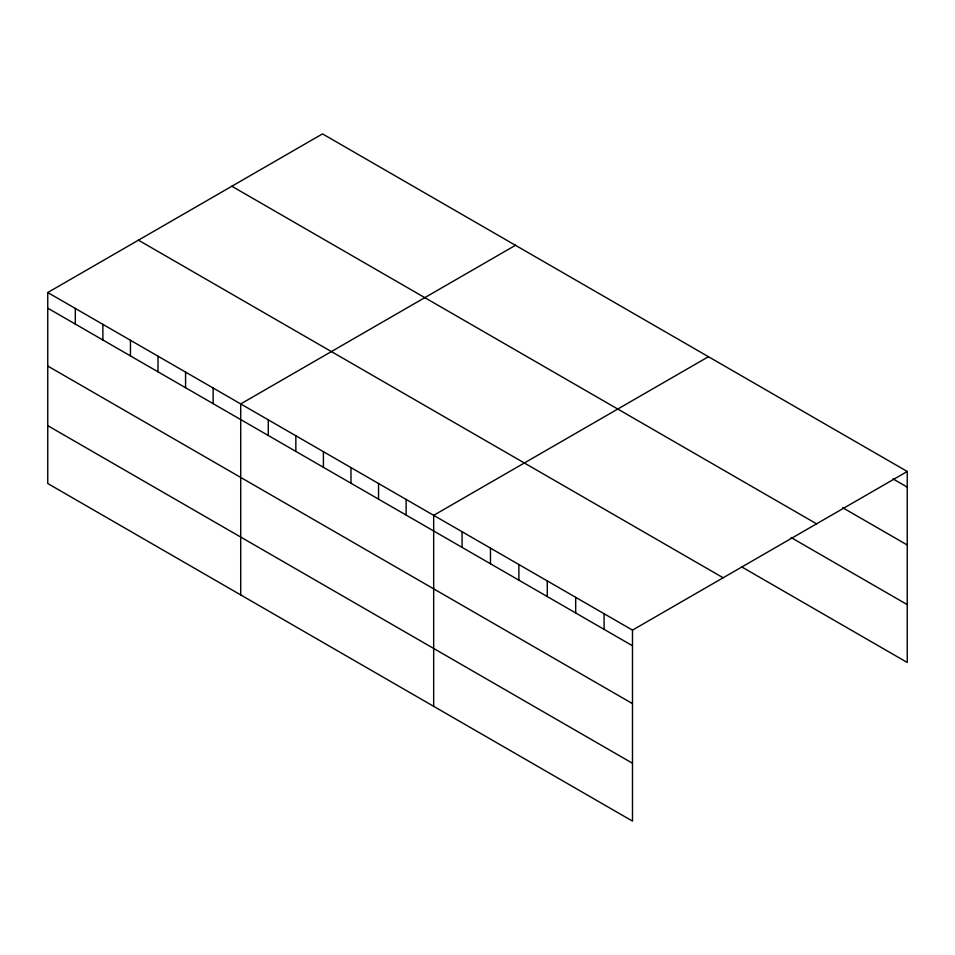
<?xml version="1.0" encoding="UTF-8"?>
<svg xmlns="http://www.w3.org/2000/svg" width="955" height="955" viewBox="0 0 955 955"><rect width="100%" height="100%" fill="white"/><g stroke="black" fill="none" stroke-linecap="round" stroke-linejoin="round"><path stroke-width="1.43" d="M47.75 292.528L632.485 630.121L632.485 821.109L47.75 483.517L47.75 292.528L322.515 133.891L907.25 471.483L907.25 662.472L742.011 567.079M515.473 245.292L240.708 403.929L240.708 594.929M708.443 356.704L433.677 515.33L433.677 706.33M632.485 630.121L907.25 471.483M893.044 478.921L907.25 487.122M842.704 507.726L907.25 544.983M231.838 186.237L816.573 523.829M791.062 537.534L907.25 604.611M138.427 240.171L723.162 577.763M47.75 308.167L632.485 645.759M47.75 366.028L632.485 703.62M47.75 425.655L632.485 763.248M604.085 613.719L604.085 629.357M575.686 597.317L575.686 612.955M547.275 580.927L547.275 596.565M518.875 564.524L518.875 580.163M490.476 548.134L490.476 563.772M462.077 531.732L462.077 547.37M406.114 499.417L406.114 515.055M378.538 483.505L378.538 499.143M350.974 467.592L350.974 483.23M323.411 451.679L323.411 467.317M295.847 435.755L295.847 451.393M268.283 419.842L268.283 435.48M213.144 388.017L213.144 403.655M185.58 372.104L185.58 387.742M158.017 356.179L158.017 371.817M130.453 340.267L130.453 355.905M102.877 324.354L102.877 339.992M75.314 308.441L75.314 324.079"/></g></svg>
